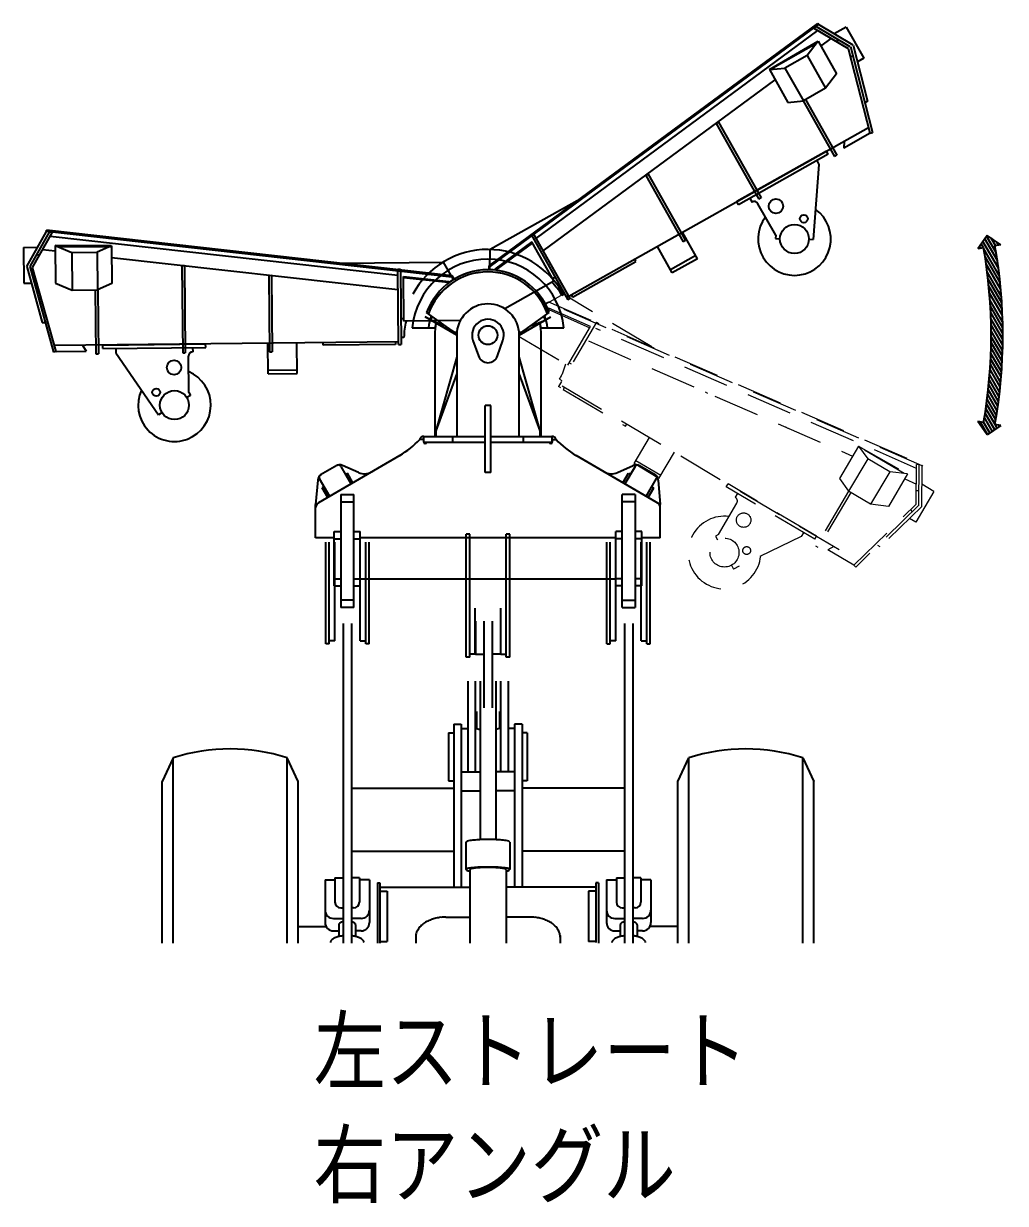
# Model space of a CAD drawing. Header units: millimetres. Extents: x -45 to 187, y -119 to 53.
# Drawn here: x 118.9 to 186.7, y -28.1 to 53.3 of the extents above; entities that cross this region are included whole.
import ezdxf
from ezdxf.enums import TextEntityAlignment as Align

# ---------------------------------------------------------------- set-up
doc = ezdxf.new("R2010")
doc.units = ezdxf.units.MM
doc.header["$LTSCALE"] = 0.25
doc.header["$PDSIZE"] = 1
doc.linetypes.add('HIDDENX2', pattern=[19.05, 12.7, -6.35])
doc.layers.add('Layer0016', color=7, linetype='Continuous')
doc.styles.add('dcStyle0', font='txt.shx', dxfattribs={"bigfont": 'bigfont'})

# ---------------------------------------------------------------- blocks, each defined once
blk = doc.blocks.new('DC_GROUP_ＤＸＦ５_61')
at = {"layer": 'Layer0016', "color": 7, "linetype": 'Continuous', "lineweight": 25}
for p, q in [((151.106, 36.59), (173.793, 53.326)), ((173.817, 53.271), (151.15, 36.55)), ((173.638, 53.139), (173.547, 52.984)), ((175.905, 51.589), (173.547, 52.984)), ((176.033, 51.722), (173.638, 53.139)), ((173.831, 53.257), (173.793, 53.326)), ((176.234, 51.836), (173.831, 53.257)), ((175.758, 53.089), (174.917, 52.615)), ((175.758, 53.089), (176.973, 50.932)), ((173.78, 52.846), (154.338, 38.505)), ((174.003, 51.768), (174.714, 52.293)), ((175.096, 52.068), (175.187, 52.223)), ((170.449, 50.149), (173.807, 52.117)), ((173.66, 51.923), (170.523, 50.156)), ((173.807, 52.117), (173.055, 51.123)), ((173.807, 52.117), (175.083, 49.851)), ((177.402, 45.753), (175.905, 51.589)), ((176.054, 51.734), (177.577, 45.797)), ((176.234, 51.836), (177.227, 47.963)), ((173.055, 51.123), (171.521, 50.259)), ((173.055, 51.123), (174.331, 48.858)), ((176.044, 51.046), (176.219, 51.091)), ((176.973, 50.932), (176.53, 50.683)), ((170.449, 50.149), (171.521, 50.259)), ((170.449, 50.149), (171.725, 47.883)), ((171.521, 50.259), (172.796, 47.994)), ((175.083, 49.851), (174.331, 48.858)), ((154.833, 37.627), (170.848, 49.441)), ((174.331, 48.858), (172.796, 47.994)), ((172.943, 48.081), (175.11, 44.234)), ((171.725, 47.883), (172.796, 47.994)), ((172.788, 47.989), (174.953, 44.146)), ((177.227, 47.963), (177.047, 47.862)), ((166.776, 46.437), (166.933, 46.526)), ((166.776, 46.437), (169.725, 41.202)), ((166.933, 46.526), (169.882, 41.29)), ((156.596, 34.496), (177.299, 46.156)), ((177.402, 45.753), (175.591, 44.733)), ((177.402, 45.753), (177.577, 45.797)), ((175.608, 45.204), (175.591, 44.733)), ((174.388, 44.517), (168.202, 41.033)), ((174.506, 44.307), (168.32, 40.823)), ((174.506, 44.307), (174.388, 44.517)), ((175.11, 44.234), (174.953, 44.146)), ((173.869, 43.604), (173.479, 38.425)), ((173.722, 43.866), (173.869, 43.604)), ((161.911, 42.848), (162.068, 42.937)), ((161.911, 42.848), (164.497, 38.257)), ((162.068, 42.937), (164.654, 38.346)), ((157.374, 41.214), (151.163, 37.716)), ((168.32, 40.823), (168.202, 41.033)), ((169.104, 41.265), (169.251, 41.004)), ((170.885, 38.714), (169.66, 40.89)), ((169.882, 41.29), (169.725, 41.202)), ((153.991, 38.755), (154.148, 38.843)), ((153.991, 38.755), (156.527, 34.251)), ((156.684, 34.34), (154.148, 38.843)), ((165.486, 37.093), (164.455, 38.923)), ((164.654, 38.346), (164.497, 38.257)), ((170.885, 38.714), (170.88, 38.48)), ((170.88, 38.48), (171.18, 38.474)), ((173.179, 38.432), (173.479, 38.425)), ((151.148, 36.324), (151.163, 37.716)), ((154.047, 38.247), (151.495, 36.377)), ((151.584, 36.33), (154.092, 38.168)), ((155.563, 35.556), (154.047, 38.247)), ((163.743, 36.111), (162.712, 37.941)), ((156.858, 34.438), (161.215, 36.891)), ((161.215, 36.891), (161.127, 37.048)), ((165.368, 37.302), (163.625, 36.32)), ((165.486, 37.093), (163.743, 36.111)), ((151.103, 36.325), (151.106, 36.59)), ((151.15, 36.55), (151.106, 36.59)), ((151.494, 36.3), (151.495, 36.377)), ((151.495, 36.377), (151.584, 36.33)), ((151.584, 36.29), (151.584, 36.33)), ((152.171, 33.646), (155.563, 35.556)), ((155.649, 35.811), (155.475, 35.713)), ((156.117, 34.571), (156.292, 34.669)), ((156.684, 34.34), (156.527, 34.251)), ((156.77, 34.595), (156.858, 34.438))]:
    blk.add_line(p, q, dxfattribs=at)
for centre, radius in [((170.904, 40.718), 0.5), ((172.827, 39.85), 0.27), ((172.18, 38.453), 1)]:
    blk.add_circle(centre, radius, dxfattribs=at)
for centre, radius, start, end in [((169.398, 40.742), 0.3, 29.38676, 119.38676), ((172.18, 38.453), 2.511, 142.85473, 54.56993), ((152.586, 32.583), 4.052, 29.38676, 45.57842)]:
    blk.add_arc(centre, radius, start, end, dxfattribs=at)
blk = doc.blocks.new('DC_GROUP_ＤＸＦ５_63')
at = {"layer": 'Layer0016', "color": 7, "linetype": 'Continuous', "lineweight": 25}
for p, q in [((149.977, 31.446), (150.355, 30.379)), ((151.675, 30.379), (152.052, 31.446))]:
    blk.add_line(p, q, dxfattribs=at)
for centre, radius, start, end in [((151.015, 31.812), 1.1, 340.52878, 199.47122), ((151.015, 30.612), 0.7, 199.47122, 340.52878)]:
    blk.add_arc(centre, radius, start, end, dxfattribs=at)
blk = doc.blocks.new('DC_GROUP_ＤＸＦ５_64')
at = {"layer": 'Layer0016', "color": 7, "linetype": 'Continuous', "lineweight": 25}
for p, q in [((140.845, 20.812), (140.845, 13.512)), ((140.845, 20.812), (141.745, 20.812)), ((141.745, 13.512), (141.745, 20.812)), ((140.395, 14.996), (140.395, 18.257)), ((140.395, 18.257), (140.845, 18.257)), ((141.745, 18.257), (142.195, 18.257)), ((142.195, 14.996), (142.195, 18.257)), ((140.395, 14.996), (140.845, 14.996)), ((141.745, 14.996), (142.195, 14.996)), ((141.745, 13.512), (140.845, 13.512))]:
    blk.add_line(p, q, dxfattribs=at)
at = {"layer": 'Layer0016', "color": 7, "linetype": 'Continuous'}
blk.add_point((142.175, 15.012), dxfattribs=at)
blk = doc.blocks.new('DC_GROUP_ＤＸＦ５_65')
at = {"layer": 'Layer0016', "color": 7, "linetype": 'Continuous', "lineweight": 25}
for p, q in [((160.285, 13.512), (160.285, 20.812)), ((161.185, 20.812), (160.285, 20.812)), ((161.185, 20.812), (161.185, 13.512)), ((159.835, 14.996), (159.835, 18.257)), ((160.285, 18.257), (159.835, 18.257)), ((161.635, 18.257), (161.185, 18.257)), ((161.635, 14.996), (161.635, 18.257)), ((160.285, 14.996), (159.835, 14.996)), ((161.635, 14.996), (161.185, 14.996)), ((160.285, 13.512), (161.185, 13.512))]:
    blk.add_line(p, q, dxfattribs=at)
at = {"layer": 'Layer0016', "color": 7, "linetype": 'Continuous'}
blk.add_point((159.855, 15.012), dxfattribs=at)
blk = doc.blocks.new('DC_GROUP_ＤＸＦ５_62')
at = {"layer": 'Layer0016', "color": 7, "linetype": 'Continuous', "lineweight": 25}
for p, q in [((148.855, 31.812), (146.679, 33.068)), ((148.681, 32.012), (146.778, 33.37)), ((153.175, 31.812), (155.35, 33.068)), ((153.348, 32.012), (155.251, 33.37)), ((145.782, 32.312), (147.374, 32.312)), ((147.335, 31.812), (147.335, 24.812)), ((148.681, 32.012), (148.871, 32.012)), ((148.855, 31.812), (148.855, 24.812)), ((153.158, 32.012), (153.348, 32.012)), ((153.175, 24.812), (153.175, 31.812)), ((154.655, 32.312), (156.247, 32.312)), ((154.695, 24.812), (154.695, 31.812)), ((148.855, 30.322), (147.415, 25.212)), ((154.615, 25.212), (153.175, 30.322)), ((148.855, 29.17), (147.415, 25.212)), ((154.615, 25.212), (153.175, 29.17)), ((150.825, 22.332), (150.825, 26.952)), ((151.205, 26.952), (150.825, 26.952)), ((151.205, 22.332), (151.205, 26.952)), ((146.575, 24.612), (146.309, 24.612)), ((146.575, 24.432), (146.575, 24.612)), ((146.595, 24.432), (146.595, 24.812)), ((146.595, 24.812), (150.825, 24.812)), ((147.415, 25.212), (147.415, 24.812)), ((148.555, 24.812), (148.555, 24.432)), ((151.205, 24.812), (155.435, 24.812)), ((153.475, 24.432), (153.475, 24.812)), ((154.615, 24.812), (154.615, 25.212)), ((155.435, 24.812), (155.435, 24.432)), ((155.455, 24.612), (155.455, 24.432)), ((155.455, 24.432), (155.455, 24.612)), ((155.455, 24.612), (155.72, 24.612)), ((146.595, 24.432), (150.825, 24.432)), ((151.205, 24.432), (155.435, 24.432)), ((144.933, 23.509), (139.313, 20.228)), ((140.573, 22.822), (139.45, 22.167)), ((142.079, 22.326), (140.98, 22.818)), ((162.915, 20.112), (157.096, 23.509)), ((159.95, 22.326), (161.049, 22.818)), ((140.847, 22.75), (141.555, 21.537)), ((141.307, 22.278), (141.169, 22.197)), ((141.693, 21.618), (141.307, 22.278)), ((151.205, 22.332), (150.825, 22.332)), ((160.336, 21.618), (160.722, 22.278)), ((161.183, 22.75), (160.474, 21.537)), ((160.722, 22.278), (160.86, 22.197)), ((161.505, 22.793), (162.527, 22.197)), ((161.942, 20.68), (162.751, 22.066)), ((139.256, 21.807), (139.115, 20.112)), ((140.087, 20.68), (139.378, 21.893)), ((139.701, 21.34), (139.563, 21.26)), ((139.949, 20.599), (139.563, 21.26)), ((162.081, 20.599), (162.466, 21.26)), ((162.328, 21.34), (162.466, 21.26)), ((162.773, 21.807), (162.915, 20.112)), ((139.115, 17.812), (139.115, 20.112)), ((140.845, 20.312), (140.845, 13.012)), ((140.845, 20.312), (141.745, 20.312)), ((141.745, 13.012), (141.745, 20.312)), ((160.285, 13.012), (160.285, 20.312)), ((161.185, 20.312), (160.285, 20.312)), ((161.185, 20.312), (161.185, 13.012)), ((162.915, 17.812), (162.915, 20.112)), ((149.515, 9.573), (149.515, 18.064)), ((149.755, 18.064), (149.515, 18.064)), ((149.755, 9.573), (149.755, 18.064)), ((152.275, 9.573), (152.275, 18.064)), ((152.515, 18.064), (152.275, 18.064)), ((152.515, 9.573), (152.515, 18.064)), ((140.395, 17.812), (139.115, 17.812)), ((139.815, 10.495), (139.815, 17.512)), ((140.055, 10.495), (140.055, 17.512)), ((140.395, 14.496), (140.395, 17.757)), ((140.395, 17.757), (140.845, 17.757)), ((140.435, 10.695), (140.435, 17.512)), ((141.745, 17.757), (142.195, 17.757)), ((159.835, 17.812), (142.195, 17.812)), ((142.195, 14.496), (142.195, 17.757)), ((142.195, 10.695), (142.195, 17.512)), ((142.575, 10.495), (142.575, 17.512)), ((142.815, 10.495), (142.815, 17.512)), ((159.215, 10.495), (159.215, 17.512)), ((159.455, 10.495), (159.455, 17.512)), ((159.835, 14.496), (159.835, 17.757)), ((160.285, 17.757), (159.835, 17.757)), ((159.835, 10.695), (159.835, 17.512)), ((161.635, 17.757), (161.185, 17.757)), ((161.595, 10.695), (161.595, 17.512)), ((162.915, 17.812), (161.635, 17.812)), ((161.635, 14.496), (161.635, 17.757)), ((161.975, 10.495), (161.975, 17.512)), ((162.215, 10.495), (162.215, 17.512)), ((159.835, 14.966), (142.195, 14.966)), ((140.395, 14.496), (140.845, 14.496)), ((141.745, 14.496), (142.195, 14.496)), ((160.285, 14.496), (159.835, 14.496)), ((161.635, 14.496), (161.185, 14.496)), ((141.745, 13.012), (140.845, 13.012)), ((150.135, 9.773), (150.135, 12.968)), ((151.895, 9.773), (151.895, 12.968)), ((160.285, 13.012), (161.185, 13.012)), ((150.148, 12.064), (150.148, 9.773)), ((151.881, 12.064), (151.881, 9.773)), ((140.435, 10.695), (140.055, 10.695)), ((142.195, 10.695), (142.575, 10.695)), ((159.835, 10.695), (159.455, 10.695)), ((161.595, 10.695), (161.975, 10.695)), ((140.055, 10.495), (139.815, 10.495)), ((142.815, 10.495), (142.575, 10.495)), ((159.215, 10.495), (159.455, 10.495)), ((161.975, 10.495), (162.215, 10.495)), ((149.755, 9.573), (149.515, 9.573)), ((150.135, 9.773), (149.755, 9.773)), ((150.148, 9.773), (150.73, 9.773)), ((151.881, 9.773), (151.299, 9.773)), ((151.895, 9.773), (152.275, 9.773)), ((152.515, 9.573), (152.275, 9.573))]:
    blk.add_line(p, q, dxfattribs=at)
blk.add_circle((151.015, 31.812), 0.65, dxfattribs=at)
for centre, radius, start, end in [((151.015, 31.812), 5.917, 28.38465, 151.43791), ((151.015, 31.812), 5.256, 5.45877, 174.54123), ((151.015, 31.812), 4.514, 20.18846, 159.81154), ((151.015, 31.812), 4.372, 19.67811, 160.32189), ((151.015, 31.812), 4.366, 19.65681, 160.34319), ((151.015, 31.812), 2.16, 0, 180), ((151.015, 31.812), 4.14, 161.24083, 173.06329), ((151.015, 31.812), 4.083, 161.52523, 165.82105), ((151.015, 31.812), 3.68, 166.44909, 180), ((151.015, 31.812), 3.69, 166.42, 172.21239), ((151.015, 31.812), 3.68, 0, 13.55091), ((151.015, 31.812), 3.69, 7.78761, 13.58), ((151.015, 31.812), 4.083, 14.17895, 18.47477), ((151.015, 31.812), 4.14, 6.93671, 18.75917), ((145.204, 24.692), 8.27, 69.71742, 70.3433), ((143.445, 24.758), 8.949, 54.16363, 55.70048), ((158.658, 24.652), 9.078, 124.31048, 125.82541), ((156.797, 24.768), 8.188, 109.65358, 110.2857), ((141.908, 28.691), 6, 300.27569, 317.17996), ((146.55, 24.572), 0.245, 79.50012, 170.45198), ((155.479, 24.572), 0.245, 9.54802, 100.49988), ((160.121, 28.691), 6, 222.82004, 239.72431), ((146.675, 24.432), 0.1, 180, 0), ((155.355, 24.432), 0.1, 180, 0), ((140.776, 22.362), 0.5, 65.90255, 120.27569), ((140.674, 22.649), 0.2, 30.27569, 120.27569), ((161.253, 22.362), 0.5, 59.72431, 114.09745), ((161.355, 22.649), 0.2, 59.72431, 149.72431), ((139.754, 21.765), 0.5, 120.27569, 175.22761), ((139.551, 21.994), 0.2, 120.27569, 210.27569), ((142.487, 23.239), 1, 245.90255, 300.27569), ((159.542, 23.239), 1, 239.72431, 294.09745), ((162.275, 21.765), 0.5, 4.77239, 59.72431), ((162.478, 21.994), 0.2, 329.72431, 59.72431), ((139.515, 19.883), 0.4, 120.27569, 180), ((162.515, 19.883), 0.4, 0, 59.72431)]:
    blk.add_arc(centre, radius, start, end, dxfattribs=at)
for points, knots in [([(147.986, 32.48), (147.908, 32.507), (147.598, 32.618), (147.288, 32.729), (147.056, 32.813)], [0, 0, 0, 0, 0.250234, 1, 1, 1, 1]), ([(154.974, 32.813), (154.896, 32.785), (154.586, 32.674), (154.276, 32.563), (154.043, 32.48)], [0, 0, 0, 0, 0.249795, 1, 1, 1, 1])]:
    blk.add_open_spline(points, degree=3, knots=knots, dxfattribs=at)
at = {"layer": 'Layer0016', "linetype": 'Continuous'}
for name in ['DC_GROUP_ＤＸＦ５_63', 'DC_GROUP_ＤＸＦ５_64', 'DC_GROUP_ＤＸＦ５_65']:
    blk.add_blockref(name, (0, 0), dxfattribs=at)
blk = doc.blocks.new('DC_GROUP_ＤＸＦ５_67')
at = {"layer": 'Layer0016', "color": 7, "linetype": 'Continuous', "lineweight": 25}
for centre, radius, start, end in [((149.685, -3.375), 0.265, 95.02272, 136.23598), ((150.16, -5.407), 2.349, 97.50616, 102.23733), ((150.497, -7.836), 4.802, 95.39087, 97.70552), ((150.731, -10.261), 7.237, 93.89772, 95.43333), ((150.881, -12.429), 9.411, 92.73176, 93.91283), ((150.966, -14.178), 11.162, 91.74315, 92.73887), ((151.004, -15.398), 12.383, 90.84976, 91.74726), ((151.014, -16.024), 13.009, 89.99839, 90.85267), ((151.015, -16.024), 13.009, 89.14661, 90.00097), ((151.025, -15.398), 12.382, 88.2519, 89.14952), ((151.063, -14.176), 11.16, 87.26021, 88.256), ((151.148, -12.428), 9.409, 86.0862, 87.26732), ((151.298, -10.259), 7.236, 84.56547, 86.10131), ((151.532, -7.835), 4.8, 82.29317, 84.60792), ((151.869, -5.406), 2.348, 77.76077, 82.49259), ((152.344, -3.375), 0.265, 43.7587, 84.97612)]:
    blk.add_arc(centre, radius, start, end, dxfattribs=at)
blk = doc.blocks.new('DC_GROUP_ＤＸＦ５_68')
at = {"layer": 'Layer0016', "color": 7, "linetype": 'Continuous', "lineweight": 25}
for centre, radius, start, end in [((149.923, -5.24), 0.218, 95.00303, 136.14338), ((150.313, -6.914), 1.935, 97.4884, 102.20738), ((150.589, -8.915), 3.955, 95.37822, 97.6872), ((150.782, -10.911), 5.96, 93.88862, 95.42056), ((150.905, -12.697), 7.75, 92.72539, 93.90369), ((150.975, -14.136), 9.191, 91.73908, 92.73248), ((151.006, -15.141), 10.197, 90.84775, 91.74318), ((151.014, -15.657), 10.712, 89.99833, 90.85066), ((151.015, -15.657), 10.712, 89.14851, 90.00091), ((151.023, -15.141), 10.196, 88.25585, 89.15141), ((151.054, -14.135), 9.19, 87.26645, 88.25995), ((151.124, -12.695), 7.748, 86.09516, 87.27354), ((151.247, -10.91), 5.959, 84.578, 86.11024), ((151.44, -8.913), 3.953, 82.31109, 84.62034), ((151.717, -6.913), 1.934, 77.78974, 82.51), ((152.107, -5.24), 0.218, 43.84851, 84.99501)]:
    blk.add_arc(centre, radius, start, end, dxfattribs=at)
blk = doc.blocks.new('DC_GROUP_ＤＸＦ５_69')
at = {"layer": 'Layer0016', "color": 7, "linetype": 'Continuous', "lineweight": 25}
for centre, radius, start, end in [((160.798, -9.637), 0.973, 75.48299, 76.90005), ((160.814, -9.574), 0.908, 73.96664, 75.48415), ((160.833, -9.509), 0.84, 72.32614, 73.96813), ((160.854, -9.442), 0.77, 70.537, 72.328), ((160.878, -9.375), 0.698, 68.56585, 70.5394), ((160.905, -9.307), 0.626, 66.36762, 68.56902), ((160.934, -9.241), 0.554, 63.88232, 66.37191), ((160.965, -9.177), 0.482, 61.03211, 63.88816), ((160.999, -9.116), 0.413, 57.70301, 61.04036), ((161.034, -9.06), 0.347, 53.74234, 57.7146), ((161.071, -9.011), 0.285, 48.92445, 53.75899), ((161.107, -8.969), 0.229, 42.93751, 48.9475), ((161.143, -8.936), 0.181, 35.36052, 42.96678), ((161.174, -8.914), 0.142, 25.71671, 35.38752), ((161.199, -8.902), 0.115, 13.7568, 25.71224), ((161.213, -8.898), 0.101, 0.06133, 13.68088)]:
    blk.add_arc(centre, radius, start, end, dxfattribs=at)
blk = doc.blocks.new('DC_GROUP_ＤＸＦ５_70')
at = {"layer": 'Layer0016', "color": 7, "linetype": 'Continuous', "lineweight": 25}
for centre, radius, start, end in [((160.255, -8.898), 0.101, 166.33047, 179.9613), ((160.269, -8.902), 0.115, 154.27384, 166.25394), ((160.293, -8.914), 0.143, 144.5923, 154.26976), ((160.325, -8.936), 0.181, 137.0091, 144.61932), ((160.36, -8.969), 0.23, 131.02821, 137.03852), ((160.397, -9.011), 0.285, 126.21827, 131.05135), ((160.434, -9.061), 0.347, 122.26262, 126.23486), ((160.469, -9.117), 0.414, 118.93881, 122.27425), ((160.503, -9.178), 0.483, 116.091, 118.94701), ((160.534, -9.242), 0.554, 113.60863, 116.09687), ((160.563, -9.308), 0.627, 111.41183, 113.61291), ((160.59, -9.375), 0.699, 109.44174, 111.41501), ((160.613, -9.443), 0.771, 107.65415, 109.44416), ((160.635, -9.509), 0.841, 106.01518, 107.65601), ((160.653, -9.575), 0.909, 104.49844, 106.01664), ((160.67, -9.638), 0.974, 103.08303, 104.49962)]:
    blk.add_arc(centre, radius, start, end, dxfattribs=at)
blk = doc.blocks.new('DC_GROUP_ＤＸＦ５_71')
at = {"layer": 'Layer0016', "color": 7, "linetype": 'Continuous', "lineweight": 25}
for centre, radius, start, end in [((147.504, -10.116), 1.596, 129.06937, 135.23606), ((147.637, -10.279), 1.806, 123.62904, 129.0786), ((147.756, -10.457), 2.02, 118.7657, 123.63712), ((147.857, -10.641), 2.231, 114.36068, 118.77242), ((147.94, -10.823), 2.43, 110.31658, 114.36618), ((148.003, -10.994), 2.612, 106.55395, 110.32107), ((148.049, -11.147), 2.772, 103.00746, 106.55766), ((148.079, -11.276), 2.905, 99.62292, 103.0106), ((148.096, -11.377), 3.008, 96.35356, 99.62565), ((148.104, -11.447), 3.077, 93.15815, 96.35601), ((148.106, -11.482), 3.113, 89.99888, 93.16045), ((146.959, -9.755), 0.932, 169.4188, 179.9835), ((147.01, -9.765), 0.984, 159.38251, 169.38829), ((147.104, -9.801), 1.084, 150.287, 159.36756), ((147.227, -9.871), 1.225, 142.25385, 150.28589), ((147.364, -9.977), 1.399, 135.22675, 142.26049)]:
    blk.add_arc(centre, radius, start, end, dxfattribs=at)
blk = doc.blocks.new('DC_GROUP_ＤＸＦ５_72')
at = {"layer": 'Layer0016', "color": 7, "linetype": 'Continuous', "lineweight": 25}
for centre, radius, start, end in [((140.817, -8.898), 0.101, 166.33038, 179.9613), ((140.83, -8.902), 0.115, 154.2737, 166.25385), ((140.855, -8.914), 0.143, 144.59215, 154.26962), ((140.886, -8.936), 0.181, 137.00895, 144.61917), ((140.922, -8.969), 0.23, 131.02808, 137.03837), ((140.959, -9.011), 0.285, 126.21816, 131.05122), ((140.995, -9.061), 0.347, 122.26252, 126.23474), ((141.031, -9.117), 0.414, 118.93872, 122.27415), ((141.064, -9.178), 0.483, 116.09092, 118.94692), ((141.096, -9.242), 0.554, 113.60856, 116.09679), ((141.125, -9.308), 0.627, 111.41177, 113.61285), ((141.151, -9.375), 0.699, 109.44169, 111.41496), ((141.175, -9.443), 0.771, 107.6541, 109.44411), ((141.196, -9.509), 0.841, 106.01514, 107.65597), ((141.215, -9.575), 0.909, 104.49841, 106.01661), ((141.231, -9.638), 0.974, 103.08301, 104.49958)]:
    blk.add_arc(centre, radius, start, end, dxfattribs=at)
blk = doc.blocks.new('DC_GROUP_ＤＸＦ５_73')
at = {"layer": 'Layer0016', "color": 7, "linetype": 'Continuous', "lineweight": 25}
for centre, radius, start, end in [((141.36, -9.637), 0.973, 75.48299, 76.90005), ((141.376, -9.574), 0.908, 73.96664, 75.48415), ((141.395, -9.509), 0.84, 72.32614, 73.96813), ((141.416, -9.442), 0.77, 70.537, 72.328), ((141.44, -9.375), 0.698, 68.56585, 70.5394), ((141.466, -9.307), 0.626, 66.36762, 68.56902), ((141.495, -9.241), 0.554, 63.88232, 66.37191), ((141.527, -9.177), 0.482, 61.03211, 63.88816), ((141.56, -9.116), 0.413, 57.70301, 61.04036), ((141.596, -9.06), 0.347, 53.74234, 57.7146), ((141.632, -9.011), 0.285, 48.92445, 53.75899), ((141.669, -8.969), 0.229, 42.93751, 48.9475), ((141.705, -8.936), 0.181, 35.36052, 42.96678), ((141.736, -8.914), 0.142, 25.71671, 35.38752), ((141.761, -8.902), 0.115, 13.7568, 25.71224), ((141.774, -8.898), 0.101, 0.06133, 13.68088)]:
    blk.add_arc(centre, radius, start, end, dxfattribs=at)
blk = doc.blocks.new('DC_GROUP_ＤＸＦ５_74')
at = {"layer": 'Layer0016', "color": 7, "linetype": 'Continuous', "lineweight": 25}
for centre, radius, start, end in [((149.594, -5.08), 0.0749, 59.24038, 225.10142), ((149.913, -4.141), 1.06, 249.49517, 261.99853), ((150.133, -7.128), 2.171, 97.21937, 103.32624), ((150.533, -10.041), 5.111, 94.96967, 97.56338), ((150.788, -12.888), 7.969, 93.36298, 95.02636), ((150.933, -15.284), 10.369, 92.10297, 93.38138), ((150.997, -16.995), 12.082, 91.01435, 92.11146), ((151.014, -17.883), 12.97, 89.9976, 91.01956), ((151.015, -17.883), 12.97, 88.97994, 90.00199), ((151.032, -16.994), 12.081, 87.88793, 88.98516), ((151.097, -15.283), 10.368, 86.618, 87.89641), ((151.241, -12.886), 7.968, 84.97283, 86.6364), ((151.496, -10.04), 5.11, 82.43582, 85.0295), ((151.896, -7.128), 2.17, 76.67318, 82.77979), ((152.116, -4.141), 1.06, 278.00042, 290.50718), ((152.435, -5.08), 0.0749, 314.93517, 120.73833)]:
    blk.add_arc(centre, radius, start, end, dxfattribs=at)
blk = doc.blocks.new('DC_GROUP_ＤＸＦ５_75')
at = {"layer": 'Layer0016', "color": 7, "linetype": 'Continuous', "lineweight": 25}
for centre, radius, start, end in [((141.016, -11.107), 1.424, 108.74791, 111.41121), ((141.079, -11.292), 1.619, 106.41175, 108.75362), ((141.132, -11.473), 1.807, 104.31798, 106.41581), ((141.176, -11.645), 1.986, 102.41136, 104.32095), ((141.212, -11.807), 2.151, 100.65081, 102.4136), ((141.24, -11.954), 2.301, 99.00485, 100.65255), ((141.261, -12.086), 2.434, 97.4481, 99.00623), ((141.276, -12.199), 2.549, 95.96191, 97.44924), ((140.341, -10.13), 0.206, 161.46148, 179.87087), ((140.391, -10.147), 0.258, 146.64586, 161.33858), ((140.473, -10.2), 0.356, 136.0632, 146.70174), ((140.571, -10.294), 0.492, 128.42247, 136.13757), ((140.672, -10.42), 0.654, 122.6723, 128.47383), ((140.77, -10.572), 0.834, 118.15947, 122.70409), ((140.861, -10.742), 1.027, 114.48608, 118.17916), ((140.943, -10.922), 1.225, 111.40289, 114.49864)]:
    blk.add_arc(centre, radius, start, end, dxfattribs=at)
blk = doc.blocks.new('DC_GROUP_ＤＸＦ５_76')
at = {"layer": 'Layer0016', "color": 7, "linetype": 'Continuous', "lineweight": 25}
for centre, radius, start, end in [((160.753, -12.199), 2.549, 82.54493, 84.03264), ((160.768, -12.085), 2.434, 80.9883, 82.54607), ((160.789, -11.954), 2.301, 79.34168, 80.98969), ((160.817, -11.806), 2.15, 77.58021, 79.34342), ((160.853, -11.645), 1.985, 75.67288, 77.58245), ((160.897, -11.472), 1.807, 73.57752, 75.67586), ((160.95, -11.291), 1.619, 71.23947, 73.58157), ((161.013, -11.106), 1.423, 68.58185, 71.24517), ((161.086, -10.921), 1.224, 65.4942, 68.59016), ((161.168, -10.741), 1.026, 61.81396, 65.50674), ((161.259, -10.572), 0.834, 57.28999, 61.83362), ((161.357, -10.42), 0.654, 51.52176, 57.32178), ((161.458, -10.294), 0.491, 43.86125, 51.57308), ((161.556, -10.201), 0.356, 33.30422, 43.93552), ((161.638, -10.147), 0.258, 18.67782, 33.36016), ((161.688, -10.13), 0.206, 0.15438, 18.55535)]:
    blk.add_arc(centre, radius, start, end, dxfattribs=at)
blk = doc.blocks.new('DC_GROUP_ＤＸＦ５_77')
at = {"layer": 'Layer0016', "color": 7, "linetype": 'Continuous', "lineweight": 25}
for centre, radius, start, end in [((160.454, -11.107), 1.424, 108.74793, 111.41124), ((160.517, -11.292), 1.619, 106.41177, 108.75364), ((160.571, -11.473), 1.807, 104.31799, 106.41583), ((160.615, -11.645), 1.986, 102.41137, 104.32096), ((160.65, -11.807), 2.151, 100.65081, 102.41361), ((160.678, -11.954), 2.301, 99.00486, 100.65256), ((160.699, -12.086), 2.434, 97.4481, 99.00624), ((160.714, -12.199), 2.549, 95.96191, 97.44925), ((159.78, -10.13), 0.206, 161.46153, 179.87088), ((159.829, -10.147), 0.258, 146.64593, 161.33864), ((159.911, -10.2), 0.356, 136.06327, 146.70181), ((160.009, -10.294), 0.492, 128.42253, 136.13764), ((160.11, -10.42), 0.654, 122.67235, 128.47389), ((160.208, -10.572), 0.834, 118.15951, 122.70414), ((160.299, -10.742), 1.027, 114.48611, 118.1792), ((160.382, -10.922), 1.225, 111.40292, 114.49867)]:
    blk.add_arc(centre, radius, start, end, dxfattribs=at)
blk = doc.blocks.new('DC_GROUP_ＤＸＦ５_78')
at = {"layer": 'Layer0016', "color": 7, "linetype": 'Continuous', "lineweight": 25}
for centre, radius, start, end in [((153.923, -11.482), 3.113, 86.83746, 89.99915), ((153.925, -11.447), 3.077, 83.64155, 86.83976), ((153.933, -11.377), 3.008, 80.37152, 83.64401), ((153.95, -11.276), 2.905, 76.98626, 80.37425), ((153.98, -11.147), 2.772, 73.43915, 76.9894), ((154.026, -10.994), 2.612, 69.67565, 73.44286), ((154.09, -10.823), 2.43, 65.63039, 69.68014), ((154.172, -10.641), 2.231, 61.22397, 65.63589), ((154.274, -10.457), 2.02, 56.35918, 61.23069), ((154.393, -10.279), 1.806, 50.91793, 56.36725), ((154.525, -10.116), 1.596, 44.76077, 50.92716), ((154.665, -9.977), 1.399, 37.73719, 44.77005), ((154.803, -9.871), 1.225, 29.71296, 37.74382), ((154.925, -9.801), 1.084, 20.63217, 29.71187), ((155.019, -9.765), 0.984, 10.61273, 20.61722), ((155.07, -9.755), 0.932, 0.01885, 10.58222)]:
    blk.add_arc(centre, radius, start, end, dxfattribs=at)
blk = doc.blocks.new('DC_GROUP_ＤＸＦ５_79')
at = {"layer": 'Layer0016', "color": 7, "linetype": 'Continuous', "lineweight": 25}
for centre, radius, start, end in [((141.315, -12.199), 2.549, 82.54493, 84.03264), ((141.33, -12.085), 2.434, 80.9883, 82.54607), ((141.351, -11.954), 2.301, 79.34168, 80.98969), ((141.379, -11.806), 2.15, 77.58021, 79.34342), ((141.414, -11.645), 1.985, 75.67288, 77.58245), ((141.459, -11.472), 1.807, 73.57752, 75.67586), ((141.512, -11.291), 1.619, 71.23947, 73.58157), ((141.575, -11.106), 1.423, 68.58185, 71.24517), ((141.648, -10.921), 1.224, 65.4942, 68.59016), ((141.73, -10.741), 1.026, 61.81396, 65.50674), ((141.821, -10.572), 0.834, 57.28999, 61.83362), ((141.919, -10.42), 0.654, 51.52176, 57.32178), ((142.02, -10.294), 0.491, 43.86125, 51.57308), ((142.118, -10.201), 0.356, 33.30422, 43.93552), ((142.2, -10.147), 0.258, 18.67782, 33.36016), ((142.249, -10.13), 0.206, 0.15438, 18.55535)]:
    blk.add_arc(centre, radius, start, end, dxfattribs=at)
blk = doc.blocks.new('DC_GROUP_ＤＸＦ５_66')
at = {"layer": 'Layer0016', "color": 7, "linetype": 'Continuous', "lineweight": 25}
for p, q in [((141.011, 11.895), (141.011, -10.172)), ((141.58, 11.895), (141.58, -10.172)), ((150.73, 12.064), (150.73, 6.074)), ((151.299, 12.064), (151.299, 6.074)), ((160.449, 11.895), (160.449, -10.172)), ((161.018, 11.895), (161.018, -10.172)), ((149.625, 7.92), (149.625, 1.665)), ((150.141, 7.92), (150.141, 1.665)), ((150.472, 7.92), (150.472, -3.027)), ((151.558, 7.92), (151.558, -3.027)), ((151.888, 7.92), (151.888, 1.665)), ((152.404, 7.92), (152.404, 1.665)), ((150.215, 5.832), (150.215, 4.641)), ((151.814, 5.832), (151.814, 4.641)), ((148.658, 4.947), (149.174, 4.947)), ((148.658, 4.947), (148.658, -6.294)), ((149.174, 4.947), (149.174, -6.294)), ((152.855, 4.947), (152.855, -6.294)), ((153.372, 4.947), (152.855, 4.947)), ((153.372, 4.947), (153.372, -6.294)), ((148.301, 4.36), (148.301, 1.029)), ((148.301, 4.36), (148.658, 4.36)), ((149.174, 4.651), (149.625, 4.651)), ((150.141, 4.641), (150.215, 4.641)), ((150.215, 4.641), (150.472, 4.58)), ((151.814, 4.641), (151.558, 4.58)), ((151.888, 4.641), (151.814, 4.641)), ((152.855, 4.651), (152.404, 4.651)), ((153.729, 4.36), (153.372, 4.36)), ((153.729, 4.36), (153.729, 1.029)), ((129.275, 2.62), (128.515, 0.996)), ((129.275, -10.172), (129.275, 2.62)), ((137.155, -10.172), (137.155, 2.62)), ((137.915, 0.996), (137.155, 2.62)), ((164.115, 0.996), (164.875, 2.62)), ((164.875, -10.172), (164.875, 2.62)), ((172.755, 2.62), (173.515, 0.996)), ((172.755, -10.172), (172.755, 2.62)), ((149.174, 1.665), (150.472, 1.665)), ((152.855, 1.665), (151.558, 1.665)), ((128.515, -10.172), (128.515, 0.996)), ((137.915, -10.172), (137.915, 0.996)), ((148.301, 1.029), (148.658, 1.029)), ((153.729, 1.029), (153.372, 1.029)), ((164.115, -10.172), (164.115, 0.996)), ((173.515, -10.172), (173.515, 0.996)), ((141.58, 0.536), (148.658, 0.536)), ((149.174, 0.338), (150.472, 0.338)), ((152.855, 0.338), (151.558, 0.338)), ((160.449, 0.536), (153.372, 0.536)), ((149.494, -3.192), (149.494, -5.09)), ((152.535, -3.192), (152.535, -5.09)), ((141.58, -3.83), (148.658, -3.83)), ((160.449, -3.83), (153.372, -3.83)), ((140.452, -5.649), (141.011, -5.649)), ((140.452, -5.649), (140.452, -7.345)), ((142.139, -5.649), (141.58, -5.649)), ((142.139, -5.649), (142.139, -7.345)), ((149.765, -5.089), (149.765, -10.172)), ((152.264, -5.089), (152.264, -10.172)), ((159.89, -5.649), (160.449, -5.649)), ((159.89, -5.649), (159.89, -7.345)), ((161.577, -5.649), (161.018, -5.649)), ((161.577, -5.649), (161.577, -7.345)), ((139.763, -5.803), (140.452, -5.803)), ((139.763, -5.803), (139.763, -8.75)), ((142.828, -5.803), (142.139, -5.803)), ((142.828, -5.803), (142.828, -8.75)), ((143.385, -6), (143.385, -10.172)), ((143.385, -6), (143.555, -6)), ((143.555, -6), (143.555, -10.172)), ((143.555, -6.294), (149.765, -6.294)), ((158.474, -6.294), (152.264, -6.294)), ((158.474, -6), (158.474, -10.116)), ((158.644, -6), (158.474, -6)), ((158.644, -6), (158.644, -10.172)), ((159.201, -5.803), (159.89, -5.803)), ((159.201, -5.803), (159.201, -8.75)), ((162.266, -5.803), (161.577, -5.803)), ((162.266, -5.803), (162.266, -8.75)), ((143.555, -6.587), (144.06, -6.587)), ((144.06, -6.587), (144.06, -10.051)), ((157.969, -6.587), (157.969, -10.051)), ((158.474, -6.587), (157.969, -6.587)), ((140.85, -7.743), (141.011, -7.743)), ((141.741, -7.743), (141.58, -7.743)), ((160.288, -7.743), (160.449, -7.743)), ((161.18, -7.743), (161.018, -7.743)), ((140.341, -8.468), (141.011, -8.468)), ((140.715, -8.898), (140.715, -9.714)), ((142.249, -8.468), (141.58, -8.468)), ((141.875, -8.898), (141.875, -9.714)), ((148.106, -8.369), (149.765, -8.369)), ((153.923, -8.369), (152.264, -8.369)), ((159.78, -8.468), (160.449, -8.468)), ((160.154, -8.898), (160.154, -9.714)), ((161.688, -8.468), (161.018, -8.468)), ((161.314, -8.898), (161.314, -9.714)), ((137.915, -9.01), (139.824, -9.01)), ((140.341, -9.329), (140.715, -9.329)), ((142.249, -9.329), (141.875, -9.329)), ((146.027, -9.633), (146.027, -10.172)), ((156.002, -9.633), (156.002, -10.172)), ((159.78, -9.329), (160.154, -9.329)), ((161.688, -9.329), (161.314, -9.329)), ((164.115, -9.01), (162.205, -9.01)), ((143.555, -10.051), (144.06, -10.051)), ((158.474, -10.051), (157.969, -10.051))]:
    blk.add_line(p, q, dxfattribs=at)
for centre, radius, start, end in [((133.215, -9.577), 12.818, 72.09927, 107.90073), ((168.815, -9.577), 12.818, 72.09927, 107.90073), ((140.341, -7.889), 0.578, 180, 269.99998), ((140.85, -7.345), 0.398, 180, 270), ((141.741, -7.345), 0.398, 270, 0), ((142.249, -7.889), 0.578, 270.00002, 0), ((159.78, -7.889), 0.578, 180, 269.99998), ((160.288, -7.345), 0.398, 180, 270), ((161.18, -7.345), 0.398, 270, 0), ((161.688, -7.889), 0.578, 270.00002, 0), ((140.341, -8.75), 0.578, 180, 270), ((142.249, -8.75), 0.578, 270, 0), ((159.78, -8.75), 0.578, 180, 270), ((161.688, -8.75), 0.578, 270, 0)]:
    blk.add_arc(centre, radius, start, end, dxfattribs=at)
at = {"layer": 'Layer0016', "linetype": 'Continuous'}
for name in ['DC_GROUP_ＤＸＦ５_67', 'DC_GROUP_ＤＸＦ５_74', 'DC_GROUP_ＤＸＦ５_68', 'DC_GROUP_ＤＸＦ５_72', 'DC_GROUP_ＤＸＦ５_73', 'DC_GROUP_ＤＸＦ５_71', 'DC_GROUP_ＤＸＦ５_78', 'DC_GROUP_ＤＸＦ５_70', 'DC_GROUP_ＤＸＦ５_69', 'DC_GROUP_ＤＸＦ５_75', 'DC_GROUP_ＤＸＦ５_79', 'DC_GROUP_ＤＸＦ５_77', 'DC_GROUP_ＤＸＦ５_76']:
    blk.add_blockref(name, (0, 0), dxfattribs=at)
blk = doc.blocks.new('DC_GROUP_ＤＸＦ５_80')
at = {"layer": 'Layer0016', "color": 7, "linetype": 'Continuous', "lineweight": 25}
for p, q in [((119.162, 36.543), (120.532, 38.976)), ((119.393, 36.546), (120.758, 38.97)), ((119.57, 36.494), (120.915, 38.882)), ((148.547, 35.905), (120.531, 39.055)), ((120.532, 38.976), (120.531, 39.055)), ((120.538, 38.995), (148.528, 35.847)), ((120.758, 38.97), (120.915, 38.882)), ((120.782, 38.646), (144.79, 35.946)), ((118.948, 37.867), (119.913, 37.877)), ((118.948, 37.867), (118.974, 35.392)), ((121.128, 37.601), (120.249, 37.699)), ((121.124, 38), (122.271, 37.516)), ((121.124, 38), (121.152, 35.4)), ((125.015, 37.975), (121.124, 38)), ((121.348, 37.906), (124.947, 37.944)), ((122.271, 37.516), (124.032, 37.535)), ((122.271, 37.516), (122.299, 34.916)), ((125.015, 37.975), (124.032, 37.535)), ((124.032, 37.535), (124.06, 34.935)), ((125.015, 37.975), (125.043, 35.375)), ((120.032, 37.313), (119.875, 37.402)), ((144.801, 34.939), (125.024, 37.163)), ((140.807, 36.775), (147.934, 36.851)), ((148.643, 35.653), (147.934, 36.851)), ((119.162, 36.543), (120.238, 32.693)), ((119.369, 36.545), (121.019, 30.643)), ((119.721, 35.954), (119.548, 35.906)), ((121.192, 30.691), (119.57, 36.494)), ((130.052, 36.597), (129.872, 36.595)), ((129.872, 36.595), (129.936, 30.587)), ((130.052, 36.597), (130.116, 30.589)), ((136.06, 35.922), (135.88, 35.92)), ((135.88, 35.92), (135.936, 30.651)), ((136.06, 35.922), (136.116, 30.653)), ((144.966, 36.337), (144.786, 36.335)), ((144.841, 31.166), (144.786, 36.335)), ((144.966, 36.337), (145.021, 31.168)), ((145.171, 35.869), (148.316, 35.525)), ((145.204, 32.78), (145.171, 35.869)), ((148.528, 35.847), (148.547, 35.905)), ((148.682, 35.676), (148.547, 35.905)), ((118.974, 35.392), (119.482, 35.397)), ((121.152, 35.4), (122.299, 34.916)), ((125.043, 35.375), (124.06, 34.935)), ((148.262, 35.44), (145.172, 35.778)), ((148.316, 35.525), (148.262, 35.44)), ((148.283, 35.405), (148.262, 35.44)), ((148.355, 35.459), (148.316, 35.525)), ((122.299, 34.916), (124.06, 34.935)), ((123.89, 34.937), (123.937, 30.523)), ((124.07, 34.935), (124.117, 30.524)), ((120.238, 32.693), (120.445, 32.695)), ((145.002, 32.958), (145.202, 32.96)), ((149.097, 32.822), (145.204, 32.78)), ((144.839, 31.346), (121.08, 31.092)), ((123.02, 31.113), (123.27, 30.714)), ((124.42, 31.128), (131.52, 31.204)), ((124.423, 30.888), (124.42, 31.128)), ((124.423, 30.888), (131.523, 30.964)), ((131.523, 30.964), (131.52, 31.204)), ((135.842, 29.15), (135.82, 31.25)), ((137.842, 29.171), (137.82, 31.271)), ((139.641, 31.111), (139.64, 31.291)), ((144.641, 31.164), (139.641, 31.111)), ((144.639, 31.344), (144.641, 31.164)), ((144.841, 31.166), (145.021, 31.168)), ((145.216, 31.65), (145.016, 31.648)), ((121.192, 30.691), (121.019, 30.643)), ((121.192, 30.691), (123.27, 30.714)), ((123.937, 30.523), (124.117, 30.524)), ((125.323, 30.897), (125.326, 30.597)), ((125.326, 30.597), (128.253, 26.307)), ((129.936, 30.587), (130.116, 30.589)), ((130.356, 27.854), (130.329, 30.351)), ((130.623, 30.954), (130.626, 30.654)), ((135.936, 30.651), (136.116, 30.653)), ((135.84, 29.39), (137.84, 29.411)), ((135.842, 29.15), (137.842, 29.171)), ((130.356, 27.854), (130.477, 27.654)), ((130.477, 27.654), (130.22, 27.498)), ((128.51, 26.462), (128.253, 26.307))]:
    blk.add_line(p, q, dxfattribs=at)
for centre, radius in [((129.337, 29.58), 0.5), ((128.106, 27.867), 0.27), ((129.365, 26.98), 1)]:
    blk.add_circle(centre, radius, dxfattribs=at)
for centre, radius, start, end in [((149.268, 31.694), 4.052, 164.42158, 180.61324), ((130.629, 30.354), 0.3, 90.61324, 180.61324), ((129.365, 26.98), 2.511, 155.43007, 67.14527)]:
    blk.add_arc(centre, radius, start, end, dxfattribs=at)
blk = doc.blocks.new('DC_GROUP_ＤＸＦ５_123')
at = {"layer": 'Layer0016', "color": 7, "linetype": 'HIDDENX2', "lineweight": 13}
for p, q in [((154.988, 33.953), (156.202, 34.636)), ((162.336, 31.006), (156.202, 34.636)), ((154.967, 33.992), (155.198, 34.122)), ((155.141, 33.641), (155.208, 33.679)), ((155.177, 33.558), (155.212, 33.578)), ((155.185, 34.064), (155.198, 34.122)), ((180.999, 22.794), (155.185, 34.064)), ((155.198, 34.122), (181.035, 22.843)), ((158.104, 32.403), (155.208, 33.679)), ((155.208, 33.679), (155.212, 33.578)), ((155.212, 33.578), (158.057, 32.325)), ((158.515, 32.706), (155.883, 28.258)), ((158.515, 32.706), (158.67, 32.615)), ((156.531, 29.745), (158.104, 32.403)), ((180.613, 22.614), (158.472, 32.28)), ((153.18, 31.728), (156.531, 29.745)), ((157.959, 31.413), (176.198, 23.45)), ((156.794, 29.798), (156.622, 29.9)), ((155.955, 28.773), (156.127, 28.671)), ((156.038, 28.166), (155.883, 28.258)), ((156.13, 28.321), (176.578, 16.221)), ((156.302, 28.219), (156.21, 28.064)), ((156.21, 28.064), (160.513, 25.518)), ((166.02, 27.894), (166.175, 27.802)), ((160.513, 25.518), (160.605, 25.673)), ((171.561, 25.475), (171.716, 25.383)), ((161.102, 22.939), (162.171, 24.746)), ((162.823, 21.92), (163.892, 23.728)), ((176.612, 24.15), (175.288, 21.912)), ((176.612, 24.15), (177.243, 23.277)), ((176.612, 24.15), (179.995, 22.226)), ((179.754, 22.256), (176.655, 24.089)), ((162.823, 21.92), (161.102, 22.939)), ((162.945, 22.127), (161.224, 23.145)), ((177.243, 23.277), (175.919, 21.039)), ((178.759, 22.38), (177.243, 23.277)), ((180.587, 20.145), (180.616, 22.885)), ((180.796, 22.883), (180.616, 22.885)), ((180.766, 20.101), (180.796, 22.883)), ((180.995, 22.775), (181.035, 22.843)), ((178.759, 22.38), (177.435, 20.142)), ((179.995, 22.226), (178.671, 19.988)), ((179.995, 22.226), (178.759, 22.38)), ((180.965, 19.983), (180.995, 22.775)), ((167.471, 21.331), (167.593, 21.538)), ((173.581, 17.716), (167.471, 21.331)), ((173.703, 17.922), (167.593, 21.538)), ((175.288, 21.912), (175.919, 21.039)), ((179.791, 21.882), (180.602, 21.528)), ((181.812, 21.023), (180.981, 21.514)), ((168.245, 20.873), (168.093, 20.615)), ((175.911, 21.044), (173.665, 17.248)), ((176.068, 20.956), (173.82, 17.156)), ((177.435, 20.142), (175.919, 21.039)), ((181.812, 21.023), (180.552, 18.892)), ((180.597, 21.085), (180.777, 21.083)), ((166.926, 18.055), (168.198, 20.204)), ((176.281, 15.93), (180.587, 20.145)), ((180.787, 20.089), (176.407, 15.802)), ((178.671, 19.988), (177.435, 20.142)), ((180.965, 19.983), (178.108, 17.187)), ((180.186, 19.753), (180.312, 19.624)), ((180.552, 18.892), (180.114, 19.151)), ((166.926, 18.055), (166.721, 17.942)), ((166.721, 17.942), (166.866, 17.679)), ((172.807, 18.174), (172.654, 17.916)), ((172.654, 17.916), (167.974, 15.664)), ((173.581, 17.716), (173.703, 17.922)), ((173.82, 17.156), (173.665, 17.248)), ((174.908, 17.209), (174.492, 16.989)), ((178.108, 17.187), (177.93, 17.292)), ((176.281, 15.93), (174.492, 16.989)), ((167.829, 15.927), (167.974, 15.664)), ((176.281, 15.93), (176.407, 15.802))]:
    blk.add_line(p, q, dxfattribs=at)
for centre, radius in [((168.672, 19.041), 0.5), ((167.348, 16.803), 1), ((168.881, 16.941), 0.27)]:
    blk.add_circle(centre, radius, dxfattribs=at)
for centre, radius, start, end in [((152.468, 30.836), 4.052, 329.38676, 345.57842), ((167.94, 20.357), 0.3, 329.38676, 59.38676), ((167.348, 16.803), 2.511, 82.85473, 354.56993)]:
    blk.add_arc(centre, radius, start, end, dxfattribs=at)
blk = doc.blocks.new('DC_GROUP_ＤＸＦ５_130')
at = {"layer": 'Layer0016', "color": 7, "linetype": 'Continuous', "lineweight": 25}
for p, q in [((186.264, 36.447), (185.199, 38.29)), ((186.19, 36.974), (185.325, 38.472)), ((186.106, 37.52), (185.451, 38.654)), ((186.064, 37.993), (185.766, 38.508)), ((185.016, 37.808), (184.948, 37.926)), ((185.225, 37.845), (185.073, 38.108)), ((186.327, 35.937), (185.245, 37.81)), ((186.273, 38.029), (186.151, 38.242)), ((186.381, 35.443), (185.339, 37.248)), ((186.427, 34.964), (185.42, 36.707)), ((186.465, 34.497), (185.491, 36.185)), ((186.497, 34.042), (185.551, 35.681)), ((186.522, 33.599), (185.602, 35.192)), ((186.541, 33.166), (185.645, 34.718)), ((186.555, 32.742), (185.681, 34.256)), ((186.563, 32.328), (185.71, 33.806)), ((186.567, 31.922), (185.732, 33.367)), ((186.566, 31.523), (185.749, 32.938)), ((186.56, 31.132), (185.76, 32.519)), ((186.551, 30.749), (185.766, 32.109)), ((186.521, 30.001), (185.763, 31.313)), ((186.538, 30.372), (185.767, 31.707)), ((186.449, 28.925), (185.728, 30.174)), ((186.476, 29.278), (185.744, 30.547)), ((186.5, 29.637), (185.756, 30.926)), ((186.386, 28.234), (185.686, 29.447)), ((186.419, 28.577), (185.709, 29.807)), ((186.312, 27.563), (185.631, 28.742)), ((186.35, 27.896), (185.66, 29.092)), ((186.181, 26.589), (185.526, 27.725)), ((186.227, 26.91), (185.564, 28.059)), ((186.271, 27.234), (185.599, 28.398)), ((186.082, 25.961), (185.442, 27.07)), ((186.133, 26.273), (185.485, 27.395)), ((185.845, 25.171), (185.297, 26.12)), ((186.01, 25.285), (185.348, 26.432)), ((186.029, 25.653), (185.396, 26.749)), ((185.515, 24.943), (185.01, 25.818)), ((185.68, 25.057), (185.245, 25.811)), ((186.175, 25.4), (186.038, 25.637)), ((186.34, 25.514), (186.295, 25.591))]:
    blk.add_line(p, q, dxfattribs=at)
blk = doc.blocks.new('DC_GROUP_ＤＸＦ５_129')
at = {"layer": 'Layer0016', "color": 7, "linetype": 'Continuous', "lineweight": 25}
for p, q in [((185.485, 38.703), (184.845, 37.778)), ((186.421, 38.055), (185.485, 38.703)), ((185.239, 37.847), (184.845, 37.778)), ((186.421, 38.055), (186.027, 37.986)), ((185.485, 24.922), (184.845, 25.847)), ((185.239, 25.778), (184.845, 25.847)), ((186.421, 25.569), (185.485, 24.922)), ((186.421, 25.569), (186.027, 25.639))]:
    blk.add_line(p, q, dxfattribs=at)
for radius in [34.752, 35.552]:
    blk.add_arc((151.015, 31.812), radius, 350, 10, dxfattribs=at)
at = {"layer": 'Layer0016', "linetype": 'Continuous'}
blk.add_blockref('DC_GROUP_ＤＸＦ５_130', (0, 0), dxfattribs=at)

msp = doc.modelspace()

# ---------------------------------------------------------------- block references
at = {"layer": 'Layer0016', "linetype": 'Continuous'}
for name in ['DC_GROUP_ＤＸＦ５_61', 'DC_GROUP_ＤＸＦ５_80', 'DC_GROUP_ＤＸＦ５_129', 'DC_GROUP_ＤＸＦ５_62', 'DC_GROUP_ＤＸＦ５_123', 'DC_GROUP_ＤＸＦ５_66']:
    msp.add_blockref(name, (0, 0), dxfattribs=at)

# ---------------------------------------------------------------- texts
at = {"layer": 'Layer0016', "color": 7, "style": 'dcStyle0'}
for s, width, p, p2 in [('左ストレート', 1.2, (138.978, -20.276), (168.978, -20.276)), ('右アングル', 1.206897, (138.978, -28.135), (163.978, -28.135))]:
    msp.add_text(s, height=5, dxfattribs=dict(at, width=width)).set_placement(p, p2, align=Align.FIT)

doc.saveas('drawing.dxf')
